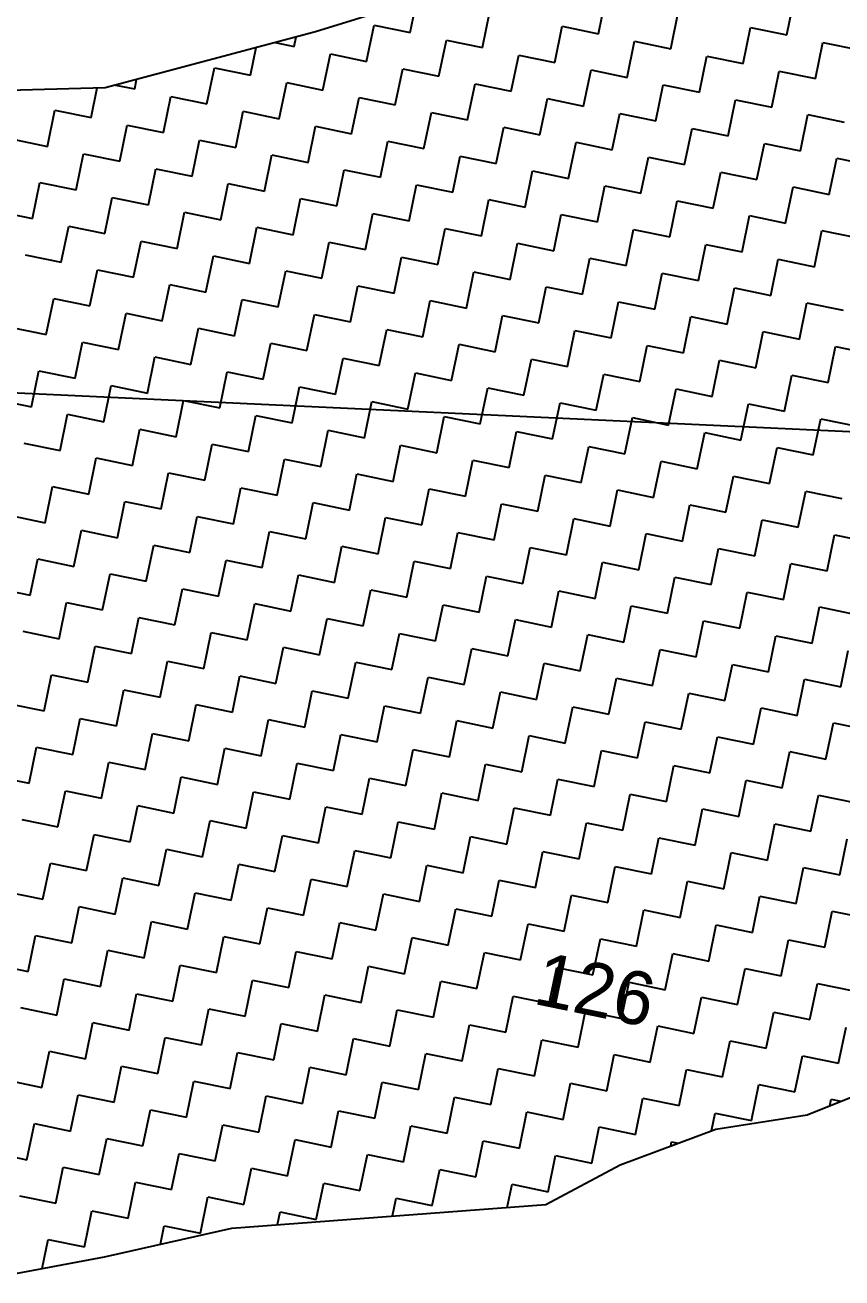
# Model space of a CAD drawing. Header units: metres. Extents: x 280043 to 281054, y 2047152 to 2048652.
# Drawn here: x 280744.2 to 280798.9, y 2047876 to 2047960.1 of the extents above; entities that cross this region are included whole.
import ezdxf
from ezdxf.enums import TextEntityAlignment as Align

# ---------------------------------------------------------------- set-up
doc = ezdxf.new("R2010")
doc.units = ezdxf.units.M
for name, color, linetype in [('POLY_HATCH', 12, 'Continuous'), ('POLY_PARCEL', 6, 'Continuous'), ('TEXT_PARCEL', 7, 'Continuous')]:
    doc.layers.add(name, color=color, linetype=linetype)
doc.styles.add('TEXT_MAP', font='', dxfattribs={"height": 1.8})
doc.styles.get('TEXT_MAP').set_extended_font_data('Kruti Dev 050')

msp = doc.modelspace()

# ---------------------------------------------------------------- linework, layer by layer
at = {"layer": 'POLY_HATCH'}
for p, q in [((280780.848, 2047964.947), (280763.642, 2047959.616)), ((280763.642, 2047959.616), (280749.54, 2047955.863)), ((280749.54, 2047955.863), (280736.88, 2047955.513)), ((280796.611, 2047886.956), (280803.881, 2047889.897)), ((280790.489, 2047885.998), (280796.611, 2047886.956)), ((280784.076, 2047883.62), (280790.489, 2047885.998)), ((280779.082, 2047880.949), (280784.076, 2047883.62)), ((280758.024, 2047879.37), (280779.082, 2047880.949)), ((280749.479, 2047877.431), (280758.024, 2047879.37)), ((280741.967, 2047876.022), (280749.479, 2047877.431))]:
    msp.add_line(p, q, dxfattribs=at)
at = {"layer": 'POLY_HATCH', "linetype": 'Continuous'}
for p, q in [((280769.986, 2047959.556), (280770.433, 2047961.72)), ((280782.612, 2047959.481), (280783.112, 2047961.906)), ((280795.237, 2047959.407), (280795.737, 2047961.832)), ((280774.837, 2047958.556), (280775.336, 2047960.981)), ((280787.462, 2047958.481), (280787.962, 2047960.906)), ((280767.061, 2047957.63), (280767.561, 2047960.056)), ((280767.561, 2047960.056), (280769.986, 2047959.556)), ((280779.687, 2047957.556), (280780.187, 2047959.981)), ((280780.187, 2047959.981), (280782.612, 2047959.481)), ((280762.211, 2047958.63), (280762.343, 2047959.271)), ((280792.312, 2047957.482), (280792.812, 2047959.907)), ((280792.812, 2047959.907), (280795.237, 2047959.407)), ((280759.286, 2047956.705), (280759.668, 2047958.559)), ((280760.929, 2047958.895), (280762.211, 2047958.63)), ((280771.912, 2047956.631), (280772.411, 2047959.056)), ((280772.411, 2047959.056), (280774.837, 2047958.556)), ((280784.537, 2047956.556), (280785.037, 2047958.981)), ((280785.037, 2047958.981), (280787.462, 2047958.481)), ((280797.162, 2047956.482), (280797.662, 2047958.907)), ((280797.662, 2047958.907), (280800.087, 2047958.407)), ((280764.136, 2047955.705), (280764.636, 2047958.13)), ((280764.636, 2047958.13), (280767.061, 2047957.63)), ((280776.762, 2047955.631), (280777.262, 2047958.056)), ((280777.262, 2047958.056), (280779.687, 2047957.556)), ((280789.387, 2047955.556), (280789.887, 2047957.981)), ((280789.887, 2047957.981), (280792.312, 2047957.482)), ((280756.361, 2047954.78), (280756.861, 2047957.205)), ((280756.861, 2047957.205), (280759.286, 2047956.705)), ((280768.987, 2047954.705), (280769.487, 2047957.131)), ((280769.487, 2047957.131), (280771.912, 2047956.631)), ((280781.612, 2047954.631), (280782.112, 2047957.056)), ((280782.112, 2047957.056), (280784.537, 2047956.556)), ((280794.237, 2047954.557), (280794.737, 2047956.982)), ((280794.737, 2047956.982), (280797.162, 2047956.482)), ((280748.586, 2047953.855), (280748.997, 2047955.848)), ((280750.223, 2047956.045), (280751.511, 2047955.78)), ((280751.511, 2047955.78), (280751.644, 2047956.423)), ((280761.211, 2047953.78), (280761.711, 2047956.205)), ((280761.711, 2047956.205), (280764.136, 2047955.705)), ((280773.837, 2047953.706), (280774.337, 2047956.131)), ((280774.337, 2047956.131), (280776.762, 2047955.631)), ((280786.462, 2047953.631), (280786.962, 2047956.056)), ((280786.962, 2047956.056), (280789.387, 2047955.556)), ((280753.436, 2047952.855), (280753.936, 2047955.28)), ((280753.936, 2047955.28), (280756.361, 2047954.78)), ((280766.062, 2047952.78), (280766.562, 2047955.205)), ((280766.562, 2047955.205), (280768.987, 2047954.705)), ((280778.687, 2047952.706), (280779.187, 2047955.131)), ((280779.187, 2047955.131), (280781.612, 2047954.631)), ((280791.312, 2047952.631), (280791.812, 2047955.056)), ((280791.812, 2047955.056), (280794.237, 2047954.557)), ((280745.661, 2047951.929), (280746.161, 2047954.354)), ((280746.161, 2047954.354), (280748.586, 2047953.855)), ((280758.286, 2047951.855), (280758.786, 2047954.28)), ((280758.786, 2047954.28), (280761.211, 2047953.78)), ((280770.912, 2047951.78), (280771.412, 2047954.206)), ((280771.412, 2047954.206), (280773.837, 2047953.706)), ((280783.537, 2047951.706), (280784.037, 2047954.131)), ((280784.037, 2047954.131), (280786.462, 2047953.631)), ((280796.162, 2047951.632), (280796.662, 2047954.057)), ((280796.662, 2047954.057), (280799.087, 2047953.557)), ((280750.511, 2047950.93), (280751.011, 2047953.355)), ((280751.011, 2047953.355), (280753.436, 2047952.855)), ((280763.137, 2047950.855), (280763.637, 2047953.28)), ((280763.637, 2047953.28), (280766.062, 2047952.78)), ((280775.762, 2047950.781), (280776.262, 2047953.206)), ((280776.262, 2047953.206), (280778.687, 2047952.706)), ((280743.236, 2047952.429), (280745.661, 2047951.929)), ((280788.387, 2047950.706), (280788.887, 2047953.131)), ((280788.887, 2047953.131), (280791.312, 2047952.631)), ((280755.361, 2047949.93), (280755.861, 2047952.355)), ((280755.861, 2047952.355), (280758.286, 2047951.855)), ((280767.987, 2047949.855), (280768.487, 2047952.28)), ((280768.487, 2047952.28), (280770.912, 2047951.78)), ((280780.612, 2047949.781), (280781.112, 2047952.206)), ((280781.112, 2047952.206), (280783.537, 2047951.706)), ((280793.237, 2047949.706), (280793.737, 2047952.132)), ((280793.737, 2047952.132), (280796.162, 2047951.632)), ((280747.586, 2047949.004), (280748.086, 2047951.429)), ((280748.086, 2047951.429), (280750.511, 2047950.93)), ((280760.212, 2047948.93), (280760.712, 2047951.355)), ((280760.712, 2047951.355), (280763.137, 2047950.855)), ((280772.837, 2047948.855), (280773.337, 2047951.281)), ((280773.337, 2047951.281), (280775.762, 2047950.781)), ((280785.462, 2047948.781), (280785.962, 2047951.206)), ((280785.962, 2047951.206), (280788.387, 2047950.706)), ((280798.088, 2047948.707), (280798.587, 2047951.132)), ((280798.587, 2047951.132), (280801.013, 2047950.632)), ((280752.437, 2047948.005), (280752.936, 2047950.43)), ((280752.936, 2047950.43), (280755.361, 2047949.93)), ((280765.062, 2047947.93), (280765.562, 2047950.355)), ((280765.562, 2047950.355), (280767.987, 2047949.855)), ((280777.687, 2047947.856), (280778.187, 2047950.281)), ((280778.187, 2047950.281), (280780.612, 2047949.781)), ((280790.312, 2047947.781), (280790.812, 2047950.206)), ((280790.812, 2047950.206), (280793.237, 2047949.706)), ((280744.661, 2047947.079), (280745.161, 2047949.504)), ((280745.161, 2047949.504), (280747.586, 2047949.004)), ((280757.287, 2047947.005), (280757.787, 2047949.43)), ((280757.787, 2047949.43), (280760.212, 2047948.93)), ((280769.912, 2047946.93), (280770.412, 2047949.355)), ((280770.412, 2047949.355), (280772.837, 2047948.855)), ((280782.537, 2047946.856), (280783.037, 2047949.281)), ((280783.037, 2047949.281), (280785.462, 2047948.781)), ((280795.163, 2047946.781), (280795.663, 2047949.207)), ((280795.663, 2047949.207), (280798.088, 2047948.707)), ((280749.512, 2047946.079), (280750.011, 2047948.504)), ((280750.011, 2047948.504), (280752.437, 2047948.005)), ((280762.137, 2047946.005), (280762.637, 2047948.43)), ((280762.637, 2047948.43), (280765.062, 2047947.93)), ((280774.762, 2047945.931), (280775.262, 2047948.356)), ((280775.262, 2047948.356), (280777.687, 2047947.856)), ((280787.387, 2047945.856), (280787.887, 2047948.281)), ((280787.887, 2047948.281), (280790.312, 2047947.781)), ((280742.236, 2047947.579), (280744.661, 2047947.079)), ((280754.362, 2047945.08), (280754.862, 2047947.505)), ((280754.862, 2047947.505), (280757.287, 2047947.005)), ((280766.987, 2047945.005), (280767.487, 2047947.43)), ((280767.487, 2047947.43), (280769.912, 2047946.93)), ((280779.612, 2047944.931), (280780.112, 2047947.356)), ((280780.112, 2047947.356), (280782.537, 2047946.856)), ((280746.587, 2047944.154), (280747.086, 2047946.579)), ((280747.086, 2047946.579), (280749.512, 2047946.079)), ((280759.212, 2047944.08), (280759.712, 2047946.505)), ((280759.712, 2047946.505), (280762.137, 2047946.005)), ((280792.238, 2047944.856), (280792.738, 2047947.281)), ((280792.738, 2047947.281), (280795.163, 2047946.781)), ((280771.837, 2047944.005), (280772.337, 2047946.43)), ((280772.337, 2047946.43), (280774.762, 2047945.931)), ((280784.462, 2047943.931), (280784.962, 2047946.356)), ((280784.962, 2047946.356), (280787.387, 2047945.856)), ((280797.088, 2047943.856), (280797.588, 2047946.282)), ((280797.588, 2047946.282), (280800.013, 2047945.782)), ((280751.437, 2047943.154), (280751.937, 2047945.579)), ((280751.937, 2047945.579), (280754.362, 2047945.08)), ((280764.062, 2047943.08), (280764.562, 2047945.505)), ((280764.562, 2047945.505), (280766.987, 2047945.005)), ((280776.687, 2047943.006), (280777.187, 2047945.431)), ((280777.187, 2047945.431), (280779.612, 2047944.931)), ((280789.313, 2047942.931), (280789.813, 2047945.356)), ((280789.813, 2047945.356), (280792.238, 2047944.856)), ((280744.161, 2047944.654), (280746.587, 2047944.154)), ((280756.287, 2047942.155), (280756.787, 2047944.58)), ((280756.787, 2047944.58), (280759.212, 2047944.08)), ((280768.912, 2047942.08), (280769.412, 2047944.505)), ((280769.412, 2047944.505), (280771.837, 2047944.005)), ((280781.537, 2047942.006), (280782.037, 2047944.431)), ((280782.037, 2047944.431), (280784.462, 2047943.931)), ((280794.163, 2047941.931), (280794.663, 2047944.356)), ((280794.663, 2047944.356), (280797.088, 2047943.856)), ((280748.512, 2047941.229), (280749.012, 2047943.654)), ((280749.012, 2047943.654), (280751.437, 2047943.154)), ((280761.137, 2047941.155), (280761.637, 2047943.58)), ((280761.637, 2047943.58), (280764.062, 2047943.08)), ((280773.762, 2047941.08), (280774.262, 2047943.505)), ((280774.262, 2047943.505), (280776.687, 2047943.006)), ((280786.388, 2047941.006), (280786.888, 2047943.431)), ((280786.888, 2047943.431), (280789.313, 2047942.931)), ((280753.362, 2047940.229), (280753.862, 2047942.654)), ((280753.862, 2047942.654), (280756.287, 2047942.155)), ((280765.987, 2047940.155), (280766.487, 2047942.58)), ((280766.487, 2047942.58), (280768.912, 2047942.08)), ((280778.612, 2047940.081), (280779.112, 2047942.506)), ((280779.112, 2047942.506), (280781.537, 2047942.006)), ((280791.238, 2047940.006), (280791.738, 2047942.431)), ((280791.738, 2047942.431), (280794.163, 2047941.931)), ((280745.587, 2047939.304), (280746.087, 2047941.729)), ((280746.087, 2047941.729), (280748.512, 2047941.229)), ((280758.212, 2047939.23), (280758.712, 2047941.655)), ((280758.712, 2047941.655), (280761.137, 2047941.155)), ((280770.837, 2047939.155), (280771.337, 2047941.58)), ((280771.337, 2047941.58), (280773.762, 2047941.08)), ((280783.463, 2047939.081), (280783.963, 2047941.506)), ((280783.963, 2047941.506), (280786.388, 2047941.006)), ((280750.437, 2047938.304), (280750.937, 2047940.729)), ((280750.937, 2047940.729), (280753.362, 2047940.229)), ((280763.062, 2047938.23), (280763.562, 2047940.655)), ((280763.562, 2047940.655), (280765.987, 2047940.155)), ((280796.088, 2047939.006), (280796.588, 2047941.431)), ((280796.588, 2047941.431), (280799.013, 2047940.931)), ((280743.162, 2047939.804), (280745.587, 2047939.304)), ((280775.688, 2047938.155), (280776.187, 2047940.58)), ((280776.187, 2047940.58), (280778.612, 2047940.081)), ((280788.313, 2047938.081), (280788.813, 2047940.506)), ((280788.813, 2047940.506), (280791.238, 2047940.006)), ((280755.287, 2047937.304), (280755.787, 2047939.73)), ((280755.787, 2047939.73), (280758.212, 2047939.23)), ((280767.912, 2047937.23), (280768.412, 2047939.655)), ((280768.412, 2047939.655), (280770.837, 2047939.155)), ((280780.538, 2047937.156), (280781.038, 2047939.581)), ((280781.038, 2047939.581), (280783.463, 2047939.081)), ((280793.163, 2047937.081), (280793.663, 2047939.506)), ((280793.663, 2047939.506), (280796.088, 2047939.006)), ((280747.512, 2047936.379), (280748.012, 2047938.804)), ((280748.012, 2047938.804), (280750.437, 2047938.304)), ((280760.137, 2047936.305), (280760.637, 2047938.73)), ((280760.637, 2047938.73), (280763.062, 2047938.23)), ((280772.763, 2047936.23), (280773.262, 2047938.655)), ((280773.262, 2047938.655), (280775.688, 2047938.155)), ((280785.388, 2047936.156), (280785.888, 2047938.581)), ((280785.888, 2047938.581), (280788.313, 2047938.081)), ((280798.013, 2047936.081), (280798.513, 2047938.506)), ((280798.513, 2047938.506), (280800.938, 2047938.006)), ((280752.362, 2047935.379), (280752.862, 2047937.804)), ((280752.862, 2047937.804), (280755.287, 2047937.304)), ((280764.987, 2047935.305), (280765.487, 2047937.73)), ((280765.487, 2047937.73), (280767.912, 2047937.23)), ((280777.613, 2047935.23), (280778.113, 2047937.655)), ((280778.113, 2047937.655), (280780.538, 2047937.156)), ((280790.238, 2047935.156), (280790.738, 2047937.581)), ((280790.738, 2047937.581), (280793.163, 2047937.081)), ((280744.587, 2047934.454), (280745.087, 2047936.879)), ((280745.087, 2047936.879), (280747.512, 2047936.379)), ((280757.212, 2047934.379), (280757.712, 2047936.805)), ((280757.712, 2047936.805), (280760.137, 2047936.305)), ((280769.838, 2047934.305), (280770.337, 2047936.73)), ((280770.337, 2047936.73), (280772.763, 2047936.23)), ((280782.463, 2047934.231), (280782.963, 2047936.656)), ((280782.963, 2047936.656), (280785.388, 2047936.156)), ((280795.088, 2047934.156), (280795.588, 2047936.581)), ((280795.588, 2047936.581), (280798.013, 2047936.081)), ((280749.437, 2047933.454), (280749.937, 2047935.879)), ((280749.937, 2047935.879), (280752.362, 2047935.379)), ((280762.062, 2047933.38), (280762.562, 2047935.805)), ((280762.562, 2047935.805), (280764.987, 2047935.305)), ((280774.688, 2047933.305), (280775.188, 2047935.73)), ((280775.188, 2047935.73), (280777.613, 2047935.23)), ((280787.313, 2047933.231), (280787.813, 2047935.656)), ((280787.813, 2047935.656), (280790.238, 2047935.156)), ((280742.162, 2047934.954), (280744.587, 2047934.454)), ((280754.287, 2047932.454), (280754.787, 2047934.879)), ((280754.787, 2047934.879), (280757.212, 2047934.379)), ((280766.913, 2047932.38), (280767.412, 2047934.805)), ((280767.412, 2047934.805), (280769.838, 2047934.305)), ((280779.538, 2047932.305), (280780.038, 2047934.73)), ((280780.038, 2047934.73), (280782.463, 2047934.231)), ((280746.512, 2047931.529), (280747.012, 2047933.954)), ((280747.012, 2047933.954), (280749.437, 2047933.454)), ((280759.137, 2047931.454), (280759.637, 2047933.88)), ((280759.637, 2047933.88), (280762.062, 2047933.38)), ((280792.163, 2047932.231), (280792.663, 2047934.656)), ((280792.663, 2047934.656), (280795.088, 2047934.156)), ((280771.763, 2047931.38), (280772.263, 2047933.805)), ((280772.263, 2047933.805), (280774.688, 2047933.305)), ((280784.388, 2047931.306), (280784.888, 2047933.731)), ((280784.888, 2047933.731), (280787.313, 2047933.231)), ((280797.013, 2047931.231), (280797.513, 2047933.656)), ((280797.513, 2047933.656), (280799.938, 2047933.156)), ((280751.362, 2047930.529), (280751.862, 2047932.954)), ((280751.862, 2047932.954), (280754.287, 2047932.454)), ((280763.988, 2047930.455), (280764.487, 2047932.88)), ((280764.487, 2047932.88), (280766.913, 2047932.38)), ((280776.613, 2047930.38), (280777.113, 2047932.805)), ((280777.113, 2047932.805), (280779.538, 2047932.305)), ((280789.238, 2047930.306), (280789.738, 2047932.731)), ((280789.738, 2047932.731), (280792.163, 2047932.231)), ((280744.087, 2047932.029), (280746.512, 2047931.529)), ((280756.212, 2047929.529), (280756.712, 2047931.954)), ((280756.712, 2047931.954), (280759.137, 2047931.454)), ((280768.838, 2047929.455), (280769.338, 2047931.88)), ((280769.338, 2047931.88), (280771.763, 2047931.38)), ((280781.463, 2047929.38), (280781.963, 2047931.805)), ((280781.963, 2047931.805), (280784.388, 2047931.306)), ((280794.088, 2047929.306), (280794.588, 2047931.731)), ((280794.588, 2047931.731), (280797.013, 2047931.231)), ((280748.437, 2047928.604), (280748.937, 2047931.029)), ((280748.937, 2047931.029), (280751.362, 2047930.529)), ((280761.063, 2047928.529), (280761.562, 2047930.955)), ((280761.562, 2047930.955), (280763.988, 2047930.455)), ((280773.688, 2047928.455), (280774.188, 2047930.88)), ((280774.188, 2047930.88), (280776.613, 2047930.38)), ((280786.313, 2047928.381), (280786.813, 2047930.806)), ((280786.813, 2047930.806), (280789.238, 2047930.306)), ((280753.287, 2047927.604), (280753.787, 2047930.029)), ((280753.787, 2047930.029), (280756.212, 2047929.529)), ((280765.913, 2047927.53), (280766.413, 2047929.955)), ((280766.413, 2047929.955), (280768.838, 2047929.455)), ((280778.538, 2047927.455), (280779.038, 2047929.88)), ((280779.038, 2047929.88), (280781.463, 2047929.38)), ((280791.163, 2047927.381), (280791.663, 2047929.806)), ((280791.663, 2047929.806), (280794.088, 2047929.306)), ((280745.512, 2047926.679), (280746.012, 2047929.104)), ((280746.012, 2047929.104), (280748.437, 2047928.604)), ((280758.138, 2047926.604), (280758.637, 2047929.029)), ((280758.637, 2047929.029), (280761.063, 2047928.529)), ((280770.763, 2047926.53), (280771.263, 2047928.955)), ((280771.263, 2047928.955), (280773.688, 2047928.455)), ((280783.388, 2047926.455), (280783.888, 2047928.881)), ((280783.888, 2047928.881), (280786.313, 2047928.381)), ((280750.362, 2047925.679), (280750.862, 2047928.104)), ((280750.862, 2047928.104), (280753.287, 2047927.604)), ((280762.988, 2047925.604), (280763.488, 2047928.03)), ((280763.488, 2047928.03), (280765.913, 2047927.53)), ((280796.014, 2047926.381), (280796.513, 2047928.806)), ((280796.513, 2047928.806), (280798.939, 2047928.306)), ((280743.087, 2047927.179), (280745.512, 2047926.679)), ((280775.613, 2047925.53), (280776.113, 2047927.955)), ((280776.113, 2047927.955), (280778.538, 2047927.455)), ((280788.238, 2047925.456), (280788.738, 2047927.881)), ((280788.738, 2047927.881), (280791.163, 2047927.381)), ((280755.213, 2047924.679), (280755.713, 2047927.104)), ((280755.713, 2047927.104), (280758.138, 2047926.604)), ((280767.838, 2047924.605), (280768.338, 2047927.03)), ((280768.338, 2047927.03), (280770.763, 2047926.53)), ((280780.463, 2047924.53), (280780.963, 2047926.955)), ((280780.963, 2047926.955), (280783.388, 2047926.455)), ((280793.089, 2047924.456), (280793.588, 2047926.881)), ((280793.588, 2047926.881), (280796.014, 2047926.381)), ((280747.437, 2047923.754), (280747.937, 2047926.179)), ((280747.937, 2047926.179), (280750.362, 2047925.679)), ((280760.063, 2047923.679), (280760.563, 2047926.104)), ((280760.563, 2047926.104), (280762.988, 2047925.604)), ((280772.688, 2047923.605), (280773.188, 2047926.03)), ((280773.188, 2047926.03), (280775.613, 2047925.53)), ((280785.313, 2047923.53), (280785.813, 2047925.956)), ((280785.813, 2047925.956), (280788.238, 2047925.456)), ((280797.939, 2047923.456), (280798.439, 2047925.881)), ((280798.439, 2047925.881), (280800.864, 2047925.381)), ((280752.288, 2047922.754), (280752.788, 2047925.179)), ((280752.788, 2047925.179), (280755.213, 2047924.679)), ((280764.913, 2047922.68), (280765.413, 2047925.105)), ((280765.413, 2047925.105), (280767.838, 2047924.605)), ((280777.538, 2047922.605), (280778.038, 2047925.03)), ((280778.038, 2047925.03), (280780.463, 2047924.53)), ((280790.164, 2047922.531), (280790.663, 2047924.956)), ((280790.663, 2047924.956), (280793.089, 2047924.456)), ((280744.512, 2047921.829), (280745.012, 2047924.254)), ((280745.012, 2047924.254), (280747.437, 2047923.754)), ((280757.138, 2047921.754), (280757.638, 2047924.179)), ((280757.638, 2047924.179), (280760.063, 2047923.679)), ((280769.763, 2047921.68), (280770.263, 2047924.105)), ((280770.263, 2047924.105), (280772.688, 2047923.605)), ((280782.388, 2047921.605), (280782.888, 2047924.03)), ((280782.888, 2047924.03), (280785.313, 2047923.53)), ((280795.014, 2047921.531), (280795.514, 2047923.956)), ((280795.514, 2047923.956), (280797.939, 2047923.456)), ((280749.363, 2047920.829), (280749.863, 2047923.254)), ((280749.863, 2047923.254), (280752.288, 2047922.754)), ((280761.988, 2047920.754), (280762.488, 2047923.179)), ((280762.488, 2047923.179), (280764.913, 2047922.68)), ((280774.613, 2047920.68), (280775.113, 2047923.105)), ((280775.113, 2047923.105), (280777.538, 2047922.605)), ((280787.239, 2047920.605), (280787.738, 2047923.031)), ((280787.738, 2047923.031), (280790.164, 2047922.531)), ((280742.087, 2047922.328), (280744.512, 2047921.829)), ((280754.213, 2047919.829), (280754.713, 2047922.254)), ((280754.713, 2047922.254), (280757.138, 2047921.754)), ((280766.838, 2047919.755), (280767.338, 2047922.18)), ((280767.338, 2047922.18), (280769.763, 2047921.68)), ((280779.463, 2047919.68), (280779.963, 2047922.105)), ((280779.963, 2047922.105), (280782.388, 2047921.605)), ((280746.438, 2047918.904), (280746.938, 2047921.329)), ((280746.938, 2047921.329), (280749.363, 2047920.829)), ((280792.089, 2047919.606), (280792.589, 2047922.031)), ((280792.589, 2047922.031), (280795.014, 2047921.531)), ((280759.063, 2047918.829), (280759.563, 2047921.254)), ((280759.563, 2047921.254), (280761.988, 2047920.754)), ((280771.688, 2047918.755), (280772.188, 2047921.18)), ((280772.188, 2047921.18), (280774.613, 2047920.68)), ((280784.314, 2047918.68), (280784.813, 2047921.105)), ((280784.813, 2047921.105), (280787.239, 2047920.605)), ((280796.939, 2047918.606), (280797.439, 2047921.031)), ((280797.439, 2047921.031), (280799.864, 2047920.531)), ((280751.288, 2047917.904), (280751.788, 2047920.329)), ((280751.788, 2047920.329), (280754.213, 2047919.829)), ((280763.913, 2047917.829), (280764.413, 2047920.254)), ((280764.413, 2047920.254), (280766.838, 2047919.755)), ((280776.538, 2047917.755), (280777.038, 2047920.18)), ((280777.038, 2047920.18), (280779.463, 2047919.68)), ((280789.164, 2047917.68), (280789.664, 2047920.106)), ((280789.664, 2047920.106), (280792.089, 2047919.606)), ((280744.013, 2047919.403), (280746.438, 2047918.904)), ((280756.138, 2047916.904), (280756.638, 2047919.329)), ((280756.638, 2047919.329), (280759.063, 2047918.829)), ((280768.763, 2047916.83), (280769.263, 2047919.255)), ((280769.263, 2047919.255), (280771.688, 2047918.755)), ((280781.389, 2047916.755), (280781.889, 2047919.18)), ((280781.889, 2047919.18), (280784.314, 2047918.68)), ((280794.014, 2047916.681), (280794.514, 2047919.106)), ((280794.514, 2047919.106), (280796.939, 2047918.606)), ((280748.363, 2047915.979), (280748.863, 2047918.404)), ((280748.863, 2047918.404), (280751.288, 2047917.904)), ((280760.988, 2047915.904), (280761.488, 2047918.329)), ((280761.488, 2047918.329), (280763.913, 2047917.829)), ((280773.613, 2047915.83), (280774.113, 2047918.255)), ((280774.113, 2047918.255), (280776.538, 2047917.755)), ((280786.239, 2047915.755), (280786.739, 2047918.18)), ((280786.739, 2047918.18), (280789.164, 2047917.68)), ((280798.864, 2047915.681), (280799.364, 2047918.106)), ((280753.213, 2047914.979), (280753.713, 2047917.404)), ((280753.713, 2047917.404), (280756.138, 2047916.904)), ((280765.838, 2047914.904), (280766.338, 2047917.329)), ((280766.338, 2047917.329), (280768.763, 2047916.83)), ((280778.464, 2047914.83), (280778.964, 2047917.255)), ((280778.964, 2047917.255), (280781.389, 2047916.755)), ((280791.089, 2047914.755), (280791.589, 2047917.181)), ((280791.589, 2047917.181), (280794.014, 2047916.681)), ((280745.438, 2047914.053), (280745.938, 2047916.479)), ((280745.938, 2047916.479), (280748.363, 2047915.979)), ((280758.063, 2047913.979), (280758.563, 2047916.404)), ((280758.563, 2047916.404), (280760.988, 2047915.904)), ((280770.688, 2047913.905), (280771.188, 2047916.33)), ((280771.188, 2047916.33), (280773.613, 2047915.83)), ((280783.314, 2047913.83), (280783.814, 2047916.255)), ((280783.814, 2047916.255), (280786.239, 2047915.755)), ((280750.288, 2047913.054), (280750.788, 2047915.479)), ((280750.788, 2047915.479), (280753.213, 2047914.979)), ((280762.913, 2047912.979), (280763.413, 2047915.404)), ((280763.413, 2047915.404), (280765.838, 2047914.904)), ((280795.939, 2047913.756), (280796.439, 2047916.181)), ((280796.439, 2047916.181), (280798.864, 2047915.681)), ((280743.013, 2047914.553), (280745.438, 2047914.053)), ((280775.539, 2047912.905), (280776.039, 2047915.33)), ((280776.039, 2047915.33), (280778.464, 2047914.83)), ((280788.164, 2047912.83), (280788.664, 2047915.255)), ((280788.664, 2047915.255), (280791.089, 2047914.755)), ((280755.138, 2047912.054), (280755.638, 2047914.479)), ((280755.638, 2047914.479), (280758.063, 2047913.979)), ((280767.763, 2047911.979), (280768.263, 2047914.404)), ((280768.263, 2047914.404), (280770.688, 2047913.905)), ((280780.389, 2047911.905), (280780.889, 2047914.33)), ((280780.889, 2047914.33), (280783.314, 2047913.83)), ((280793.014, 2047911.83), (280793.514, 2047914.256)), ((280793.514, 2047914.256), (280795.939, 2047913.756)), ((280747.363, 2047911.128), (280747.863, 2047913.554)), ((280747.863, 2047913.554), (280750.288, 2047913.054)), ((280759.988, 2047911.054), (280760.488, 2047913.479)), ((280760.488, 2047913.479), (280762.913, 2047912.979)), ((280772.614, 2047910.98), (280773.114, 2047913.405)), ((280773.114, 2047913.405), (280775.539, 2047912.905)), ((280785.239, 2047910.905), (280785.739, 2047913.33)), ((280785.739, 2047913.33), (280788.164, 2047912.83)), ((280797.864, 2047910.831), (280798.364, 2047913.256)), ((280798.364, 2047913.256), (280800.789, 2047912.756)), ((280752.213, 2047910.129), (280752.713, 2047912.554)), ((280752.713, 2047912.554), (280755.138, 2047912.054)), ((280764.838, 2047910.054), (280765.338, 2047912.479)), ((280765.338, 2047912.479), (280767.763, 2047911.979)), ((280777.464, 2047909.98), (280777.964, 2047912.405)), ((280777.964, 2047912.405), (280780.389, 2047911.905)), ((280790.089, 2047909.905), (280790.589, 2047912.33)), ((280790.589, 2047912.33), (280793.014, 2047911.83)), ((280744.438, 2047909.203), (280744.938, 2047911.628)), ((280744.938, 2047911.628), (280747.363, 2047911.128)), ((280757.063, 2047909.129), (280757.563, 2047911.554)), ((280757.563, 2047911.554), (280759.988, 2047911.054)), ((280769.689, 2047909.054), (280770.189, 2047911.479)), ((280770.189, 2047911.479), (280772.614, 2047910.98)), ((280782.314, 2047908.98), (280782.814, 2047911.405)), ((280782.814, 2047911.405), (280785.239, 2047910.905)), ((280794.939, 2047908.906), (280795.439, 2047911.331)), ((280795.439, 2047911.331), (280797.864, 2047910.831)), ((280749.288, 2047908.203), (280749.788, 2047910.629)), ((280749.788, 2047910.629), (280752.213, 2047910.129)), ((280761.914, 2047908.129), (280762.413, 2047910.554)), ((280762.413, 2047910.554), (280764.838, 2047910.054)), ((280774.539, 2047908.055), (280775.039, 2047910.48)), ((280775.039, 2047910.48), (280777.464, 2047909.98)), ((280787.164, 2047907.98), (280787.664, 2047910.405)), ((280787.664, 2047910.405), (280790.089, 2047909.905)), ((280742.013, 2047909.703), (280744.438, 2047909.203)), ((280754.138, 2047907.204), (280754.638, 2047909.629)), ((280754.638, 2047909.629), (280757.063, 2047909.129)), ((280766.764, 2047907.129), (280767.264, 2047909.554)), ((280767.264, 2047909.554), (280769.689, 2047909.054)), ((280746.363, 2047906.278), (280746.863, 2047908.703)), ((280746.863, 2047908.703), (280749.288, 2047908.203)), ((280779.389, 2047907.055), (280779.889, 2047909.48)), ((280779.889, 2047909.48), (280782.314, 2047908.98)), ((280792.014, 2047906.98), (280792.514, 2047909.405)), ((280792.514, 2047909.405), (280794.939, 2047908.906)), ((280758.989, 2047906.204), (280759.488, 2047908.629)), ((280759.488, 2047908.629), (280761.914, 2047908.129)), ((280771.614, 2047906.129), (280772.114, 2047908.554)), ((280772.114, 2047908.554), (280774.539, 2047908.055)), ((280784.239, 2047906.055), (280784.739, 2047908.48)), ((280784.739, 2047908.48), (280787.164, 2047907.98)), ((280796.864, 2047905.981), (280797.364, 2047908.406)), ((280797.364, 2047908.406), (280799.789, 2047907.906)), ((280751.213, 2047905.278), (280751.713, 2047907.704)), ((280751.713, 2047907.704), (280754.138, 2047907.204)), ((280763.839, 2047905.204), (280764.339, 2047907.629)), ((280764.339, 2047907.629), (280766.764, 2047907.129)), ((280776.464, 2047905.13), (280776.964, 2047907.555)), ((280776.964, 2047907.555), (280779.389, 2047907.055)), ((280789.089, 2047905.055), (280789.589, 2047907.48)), ((280789.589, 2047907.48), (280792.014, 2047906.98)), ((280743.938, 2047906.778), (280746.363, 2047906.278)), ((280756.064, 2047904.279), (280756.563, 2047906.704)), ((280756.563, 2047906.704), (280758.989, 2047906.204)), ((280768.689, 2047904.204), (280769.189, 2047906.629)), ((280769.189, 2047906.629), (280771.614, 2047906.129)), ((280781.314, 2047904.13), (280781.814, 2047906.555)), ((280781.814, 2047906.555), (280784.239, 2047906.055)), ((280793.939, 2047904.055), (280794.439, 2047906.48)), ((280794.439, 2047906.48), (280796.864, 2047905.981)), ((280748.288, 2047903.353), (280748.788, 2047905.778)), ((280748.788, 2047905.778), (280751.213, 2047905.278)), ((280760.914, 2047903.279), (280761.414, 2047905.704)), ((280761.414, 2047905.704), (280763.839, 2047905.204)), ((280773.539, 2047903.204), (280774.039, 2047905.629)), ((280774.039, 2047905.629), (280776.464, 2047905.13)), ((280786.164, 2047903.13), (280786.664, 2047905.555)), ((280786.664, 2047905.555), (280789.089, 2047905.055)), ((280798.79, 2047903.056), (280799.29, 2047905.481)), ((280753.139, 2047902.353), (280753.638, 2047904.779)), ((280753.638, 2047904.779), (280756.064, 2047904.279)), ((280765.764, 2047902.279), (280766.264, 2047904.704)), ((280766.264, 2047904.704), (280768.689, 2047904.204)), ((280778.389, 2047902.205), (280778.889, 2047904.63)), ((280778.889, 2047904.63), (280781.314, 2047904.13)), ((280791.014, 2047902.13), (280791.514, 2047904.555)), ((280791.514, 2047904.555), (280793.939, 2047904.055)), ((280745.363, 2047901.428), (280745.863, 2047903.853)), ((280745.863, 2047903.853), (280748.288, 2047903.353)), ((280757.989, 2047901.354), (280758.489, 2047903.779)), ((280758.489, 2047903.779), (280760.914, 2047903.279)), ((280770.614, 2047901.279), (280771.114, 2047903.704)), ((280771.114, 2047903.704), (280773.539, 2047903.204)), ((280783.239, 2047901.205), (280783.739, 2047903.63)), ((280783.739, 2047903.63), (280786.164, 2047903.13)), ((280750.214, 2047900.428), (280750.713, 2047902.853)), ((280750.713, 2047902.853), (280753.139, 2047902.353)), ((280762.839, 2047900.354), (280763.339, 2047902.779)), ((280763.339, 2047902.779), (280765.764, 2047902.279)), ((280795.865, 2047901.13), (280796.365, 2047903.555)), ((280796.365, 2047903.555), (280798.79, 2047903.056)), ((280775.464, 2047900.279), (280775.964, 2047902.705)), ((280775.964, 2047902.705), (280778.389, 2047902.205)), ((280788.089, 2047900.205), (280788.589, 2047902.63)), ((280788.589, 2047902.63), (280791.014, 2047902.13)), ((280742.938, 2047901.928), (280745.363, 2047901.428)), ((280755.064, 2047899.429), (280755.564, 2047901.854)), ((280755.564, 2047901.854), (280757.989, 2047901.354)), ((280767.689, 2047899.354), (280768.189, 2047901.779)), ((280768.189, 2047901.779), (280770.614, 2047901.279)), ((280780.314, 2047899.28), (280780.814, 2047901.705)), ((280780.814, 2047901.705), (280783.239, 2047901.205)), ((280792.94, 2047899.205), (280793.44, 2047901.63)), ((280793.44, 2047901.63), (280795.865, 2047901.13)), ((280747.289, 2047898.503), (280747.788, 2047900.928)), ((280747.788, 2047900.928), (280750.214, 2047900.428)), ((280759.914, 2047898.429), (280760.414, 2047900.854)), ((280760.414, 2047900.854), (280762.839, 2047900.354)), ((280772.539, 2047898.354), (280773.039, 2047900.779)), ((280773.039, 2047900.779), (280775.464, 2047900.279)), ((280785.165, 2047898.28), (280785.664, 2047900.705)), ((280785.664, 2047900.705), (280788.089, 2047900.205)), ((280797.79, 2047898.205), (280798.29, 2047900.63)), ((280798.29, 2047900.63), (280800.715, 2047900.131)), ((280752.139, 2047897.503), (280752.639, 2047899.928)), ((280752.639, 2047899.928), (280755.064, 2047899.429)), ((280764.764, 2047897.429), (280765.264, 2047899.854)), ((280765.264, 2047899.854), (280767.689, 2047899.354)), ((280777.389, 2047897.354), (280777.889, 2047899.78)), ((280777.889, 2047899.78), (280780.314, 2047899.28)), ((280790.015, 2047897.28), (280790.515, 2047899.705)), ((280790.515, 2047899.705), (280792.94, 2047899.205)), ((280744.364, 2047896.578), (280744.864, 2047899.003)), ((280744.864, 2047899.003), (280747.289, 2047898.503)), ((280756.989, 2047896.504), (280757.489, 2047898.929)), ((280757.489, 2047898.929), (280759.914, 2047898.429)), ((280769.614, 2047896.429), (280770.114, 2047898.854)), ((280770.114, 2047898.854), (280772.539, 2047898.354)), ((280782.24, 2047896.355), (280782.739, 2047898.78)), ((280782.739, 2047898.78), (280785.165, 2047898.28)), ((280794.865, 2047896.28), (280795.365, 2047898.705)), ((280795.365, 2047898.705), (280797.79, 2047898.205)), ((280749.214, 2047895.578), (280749.714, 2047898.003)), ((280749.714, 2047898.003), (280752.139, 2047897.503)), ((280761.839, 2047895.504), (280762.339, 2047897.929)), ((280762.339, 2047897.929), (280764.764, 2047897.429)), ((280774.464, 2047895.429), (280774.964, 2047897.854)), ((280774.964, 2047897.854), (280777.389, 2047897.354)), ((280787.09, 2047895.355), (280787.59, 2047897.78)), ((280787.59, 2047897.78), (280790.015, 2047897.28)), ((280741.939, 2047897.078), (280744.364, 2047896.578)), ((280754.064, 2047894.578), (280754.564, 2047897.003)), ((280754.564, 2047897.003), (280756.989, 2047896.504)), ((280766.689, 2047894.504), (280767.189, 2047896.929)), ((280767.189, 2047896.929), (280769.614, 2047896.429)), ((280746.289, 2047893.653), (280746.789, 2047896.078)), ((280746.789, 2047896.078), (280749.214, 2047895.578)), ((280779.315, 2047894.429), (280779.814, 2047896.855)), ((280779.814, 2047896.855), (280782.24, 2047896.355)), ((280791.94, 2047894.355), (280792.44, 2047896.78)), ((280792.44, 2047896.78), (280794.865, 2047896.28)), ((280758.914, 2047893.579), (280759.414, 2047896.004)), ((280759.414, 2047896.004), (280761.839, 2047895.504)), ((280771.539, 2047893.504), (280772.039, 2047895.929)), ((280772.039, 2047895.929), (280774.464, 2047895.429)), ((280784.165, 2047893.43), (280784.665, 2047895.855)), ((280784.665, 2047895.855), (280787.09, 2047895.355)), ((280796.79, 2047893.355), (280797.29, 2047895.78)), ((280797.29, 2047895.78), (280799.715, 2047895.28)), ((280751.139, 2047892.653), (280751.639, 2047895.078)), ((280751.639, 2047895.078), (280754.064, 2047894.578)), ((280763.764, 2047892.579), (280764.264, 2047895.004)), ((280764.264, 2047895.004), (280766.689, 2047894.504)), ((280776.39, 2047892.504), (280776.889, 2047894.929)), ((280776.889, 2047894.929), (280779.315, 2047894.429)), ((280789.015, 2047892.43), (280789.515, 2047894.855)), ((280789.515, 2047894.855), (280791.94, 2047894.355)), ((280743.864, 2047894.153), (280746.289, 2047893.653)), ((280755.989, 2047891.653), (280756.489, 2047894.078)), ((280756.489, 2047894.078), (280758.914, 2047893.579)), ((280768.614, 2047891.579), (280769.114, 2047894.004)), ((280769.114, 2047894.004), (280771.539, 2047893.504)), ((280781.24, 2047891.504), (280781.74, 2047893.93)), ((280781.74, 2047893.93), (280784.165, 2047893.43)), ((280793.865, 2047891.43), (280794.365, 2047893.855)), ((280794.365, 2047893.855), (280796.79, 2047893.355)), ((280748.214, 2047890.728), (280748.714, 2047893.153)), ((280748.714, 2047893.153), (280751.139, 2047892.653)), ((280760.839, 2047890.654), (280761.339, 2047893.079)), ((280761.339, 2047893.079), (280763.764, 2047892.579)), ((280773.465, 2047890.579), (280773.964, 2047893.004)), ((280773.964, 2047893.004), (280776.39, 2047892.504)), ((280786.09, 2047890.505), (280786.59, 2047892.93)), ((280786.59, 2047892.93), (280789.015, 2047892.43)), ((280798.715, 2047890.43), (280799.215, 2047892.855)), ((280753.064, 2047889.728), (280753.564, 2047892.153)), ((280753.564, 2047892.153), (280755.989, 2047891.653)), ((280765.689, 2047889.654), (280766.189, 2047892.079)), ((280766.189, 2047892.079), (280768.614, 2047891.579)), ((280778.315, 2047889.579), (280778.815, 2047892.004)), ((280778.815, 2047892.004), (280781.24, 2047891.504)), ((280790.94, 2047889.505), (280791.44, 2047891.93)), ((280791.44, 2047891.93), (280793.865, 2047891.43)), ((280745.289, 2047888.803), (280745.789, 2047891.228)), ((280745.789, 2047891.228), (280748.214, 2047890.728)), ((280757.914, 2047888.728), (280758.414, 2047891.153)), ((280758.414, 2047891.153), (280760.839, 2047890.654)), ((280770.54, 2047888.654), (280771.039, 2047891.079)), ((280771.039, 2047891.079), (280773.465, 2047890.579)), ((280750.139, 2047887.803), (280750.639, 2047890.228)), ((280750.639, 2047890.228), (280753.064, 2047889.728)), ((280783.165, 2047888.579), (280783.665, 2047891.005)), ((280783.665, 2047891.005), (280786.09, 2047890.505)), ((280795.79, 2047888.505), (280796.29, 2047890.93)), ((280796.29, 2047890.93), (280798.715, 2047890.43)), ((280762.764, 2047887.729), (280763.264, 2047890.154)), ((280763.264, 2047890.154), (280765.689, 2047889.654)), ((280775.39, 2047887.654), (280775.89, 2047890.079)), ((280775.89, 2047890.079), (280778.315, 2047889.579)), ((280788.015, 2047887.58), (280788.515, 2047890.005)), ((280788.515, 2047890.005), (280790.94, 2047889.505)), ((280742.864, 2047889.303), (280745.289, 2047888.803)), ((280754.989, 2047886.803), (280755.489, 2047889.228)), ((280755.489, 2047889.228), (280757.914, 2047888.728)), ((280767.615, 2047886.729), (280768.115, 2047889.154)), ((280768.115, 2047889.154), (280770.54, 2047888.654)), ((280780.24, 2047886.654), (280780.74, 2047889.079)), ((280780.74, 2047889.079), (280783.165, 2047888.579)), ((280792.865, 2047886.58), (280793.365, 2047889.005)), ((280793.365, 2047889.005), (280795.79, 2047888.505)), ((280747.214, 2047885.878), (280747.714, 2047888.303)), ((280747.714, 2047888.303), (280750.139, 2047887.803)), ((280759.839, 2047885.803), (280760.339, 2047888.228)), ((280760.339, 2047888.228), (280762.764, 2047887.729)), ((280772.465, 2047885.729), (280772.965, 2047888.154)), ((280772.965, 2047888.154), (280775.39, 2047887.654)), ((280785.09, 2047885.655), (280785.59, 2047888.08)), ((280785.59, 2047888.08), (280788.015, 2047887.58)), ((280798.125, 2047887.569), (280798.215, 2047888.005)), ((280798.215, 2047888.005), (280798.87, 2047887.87)), ((280752.064, 2047884.878), (280752.564, 2047887.303)), ((280752.564, 2047887.303), (280754.989, 2047886.803)), ((280764.69, 2047884.804), (280765.19, 2047887.229)), ((280765.19, 2047887.229), (280767.615, 2047886.729)), ((280777.315, 2047884.729), (280777.815, 2047887.154)), ((280777.815, 2047887.154), (280780.24, 2047886.654)), ((280790.195, 2047885.888), (280790.44, 2047887.08)), ((280790.44, 2047887.08), (280792.865, 2047886.58)), ((280744.289, 2047883.953), (280744.789, 2047886.378)), ((280744.789, 2047886.378), (280747.214, 2047885.878)), ((280756.914, 2047883.878), (280757.414, 2047886.303)), ((280757.414, 2047886.303), (280759.839, 2047885.803)), ((280769.54, 2047883.804), (280770.04, 2047886.229)), ((280770.04, 2047886.229), (280772.465, 2047885.729)), ((280782.165, 2047883.729), (280782.665, 2047886.154)), ((280782.665, 2047886.154), (280785.09, 2047885.655)), ((280749.139, 2047882.953), (280749.639, 2047885.378)), ((280749.639, 2047885.378), (280752.064, 2047884.878)), ((280761.765, 2047882.878), (280762.265, 2047885.303)), ((280762.265, 2047885.303), (280764.69, 2047884.804)), ((280774.39, 2047882.804), (280774.89, 2047885.229)), ((280774.89, 2047885.229), (280777.315, 2047884.729)), ((280787.457, 2047884.873), (280787.515, 2047885.155)), ((280787.515, 2047885.155), (280787.965, 2047885.062)), ((280741.864, 2047884.453), (280744.289, 2047883.953)), ((280753.989, 2047881.953), (280754.489, 2047884.378)), ((280754.489, 2047884.378), (280756.914, 2047883.878)), ((280766.615, 2047881.879), (280767.115, 2047884.304)), ((280767.115, 2047884.304), (280769.54, 2047883.804)), ((280746.214, 2047881.028), (280746.714, 2047883.453)), ((280746.714, 2047883.453), (280749.139, 2047882.953)), ((280779.24, 2047881.804), (280779.74, 2047884.229)), ((280779.74, 2047884.229), (280782.165, 2047883.729)), ((280758.84, 2047880.953), (280759.34, 2047883.378)), ((280759.34, 2047883.378), (280761.765, 2047882.878)), ((280771.465, 2047880.879), (280771.965, 2047883.304)), ((280771.965, 2047883.304), (280774.39, 2047882.804)), ((280751.064, 2047880.028), (280751.564, 2047882.453)), ((280751.564, 2047882.453), (280753.989, 2047881.953)), ((280763.69, 2047879.953), (280764.19, 2047882.378)), ((280764.19, 2047882.378), (280766.615, 2047881.879)), ((280776.496, 2047880.755), (280776.815, 2047882.304)), ((280776.815, 2047882.304), (280779.24, 2047881.804)), ((280743.789, 2047881.528), (280746.214, 2047881.028)), ((280755.915, 2047879.028), (280756.415, 2047881.453)), ((280756.415, 2047881.453), (280758.84, 2047880.953)), ((280768.792, 2047880.177), (280769.04, 2047881.379)), ((280769.04, 2047881.379), (280771.465, 2047880.879)), ((280748.14, 2047878.103), (280748.639, 2047880.528)), ((280748.639, 2047880.528), (280751.064, 2047880.028)), ((280761.089, 2047879.599), (280761.265, 2047880.453)), ((280761.265, 2047880.453), (280763.69, 2047879.953)), ((280753.233, 2047878.282), (280753.49, 2047879.528)), ((280753.49, 2047879.528), (280755.915, 2047879.028)), ((280745.312, 2047876.649), (280745.714, 2047878.603)), ((280745.714, 2047878.603), (280748.14, 2047878.103))]:
    msp.add_line(p, q, dxfattribs=at)
at = {"layer": 'POLY_PARCEL'}
msp.add_line((280805.053, 2047932.519), (280716.101, 2047936.65), dxfattribs=at)

# ---------------------------------------------------------------- texts
at = {"layer": 'TEXT_PARCEL', "style": 'TEXT_MAP'}
msp.add_text('126', height=3.5655, rotation=348.35225, dxfattribs=at).set_placement((280782.406, 2047895.375), align=Align.MIDDLE)

doc.saveas('drawing.dxf')
